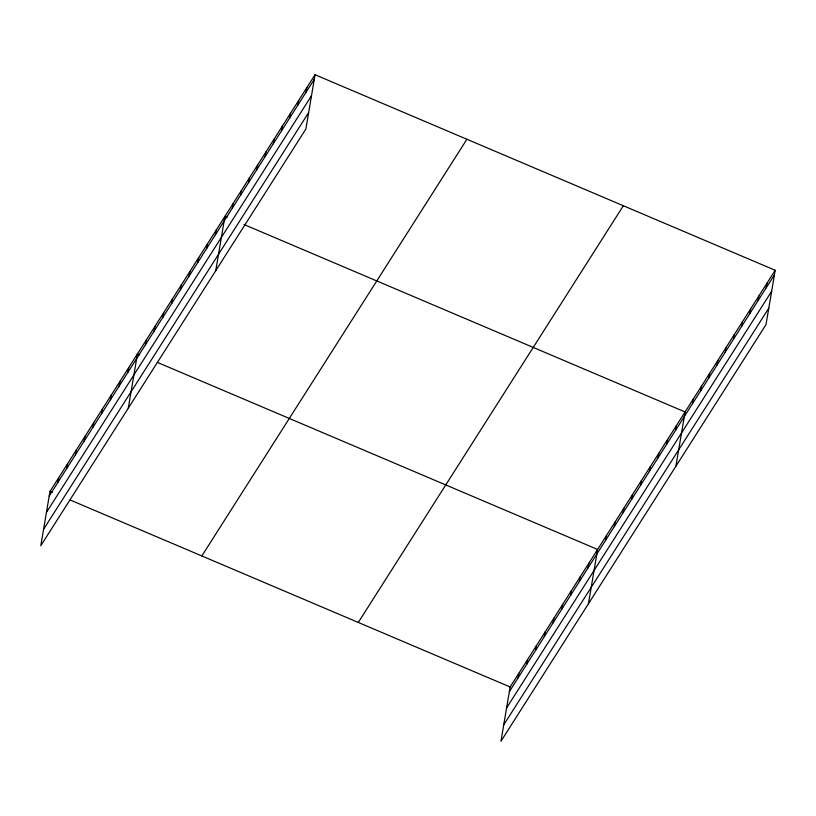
<?xml version="1.0" encoding="UTF-8"?>
<svg xmlns="http://www.w3.org/2000/svg" width="816" height="816" viewBox="0 0 816 816"><rect width="100%" height="100%" fill="white"/><g stroke="black" fill="none" stroke-linecap="round" stroke-linejoin="round"><path stroke-width="1.22" d="M315.047 74.725L49.98 491.426L40.8 545.72L305.867 129.02L315.047 74.725L775.2 270.28L766.02 324.574L500.953 741.275L510.133 686.98L775.2 270.28M57.946 482.297L58.732 477.676M66.698 468.547L67.473 463.927M75.439 454.798L76.225 450.177M84.191 441.048L84.976 436.417M92.932 427.298L93.718 422.668M101.684 413.549L102.469 408.918M110.435 399.789L111.211 395.168M119.177 386.039L119.962 381.419M127.928 372.29L128.704 367.669M128.275 408.214L137.455 353.909L139.689 354.868M145.421 344.791L146.197 340.16M154.163 331.041L154.948 326.41M162.914 317.291L163.7 312.661M171.656 303.532L172.441 298.911M180.407 289.782L181.193 285.161M189.159 276.032L189.934 271.412M197.9 262.283L198.686 257.652M206.652 248.533L207.427 243.902M215.393 234.784L216.179 230.153M215.74 270.698L224.92 216.403L227.154 217.352M232.336 208.151L233.121 203.521M240.526 195.269L241.312 190.638M248.717 182.386L249.502 177.766M256.918 169.514L257.693 164.883M265.108 156.631L265.894 152M273.299 143.749L274.084 139.128M281.489 130.866L282.275 126.245M289.69 117.994L290.465 113.363M297.881 105.111L298.656 100.48M306.071 92.228L306.857 87.608M518.099 677.851L518.884 673.231M526.85 664.102L527.636 659.481M535.592 650.352L536.377 645.721M544.343 636.602L545.129 631.972M553.095 622.853L553.87 618.222M561.836 609.093L562.622 604.472M570.588 595.343L571.363 590.723M579.329 581.594L580.115 576.973M588.081 567.844L588.856 563.213M588.428 603.769L597.608 549.464L157.549 362.457M605.574 540.345L606.359 535.714M614.315 526.595L615.101 521.965M623.067 512.836L623.852 508.215M631.819 499.086L632.594 494.465M640.56 485.336L641.345 480.716M649.312 471.587L650.087 466.956M658.053 457.837L658.838 453.206M666.805 444.088L667.58 439.457M675.546 430.338L676.331 425.707M675.893 466.252L685.083 411.958L243.902 224.471M692.488 403.706L693.274 399.075M700.679 390.823L701.464 386.192M708.88 377.941L709.655 373.32M717.07 365.058L717.845 360.437M725.261 352.186L726.046 347.555M733.451 339.303L734.237 334.672M741.642 326.42L742.427 321.8M749.843 313.538L750.618 308.917M758.033 300.665L758.819 296.035M766.224 287.783L767.009 283.152M49.205 496.057L314.262 79.346M46.43 512.448L311.488 95.737M43.574 529.329L308.632 112.628M201.838 555.961L466.895 139.261M358.285 622.445L623.353 205.744M509.357 691.601L774.415 274.9M506.583 707.992L771.64 291.292M503.727 724.883L768.784 308.183M49.98 491.426L52.214 492.374M70.084 499.963L510.133 686.98"/></g></svg>
